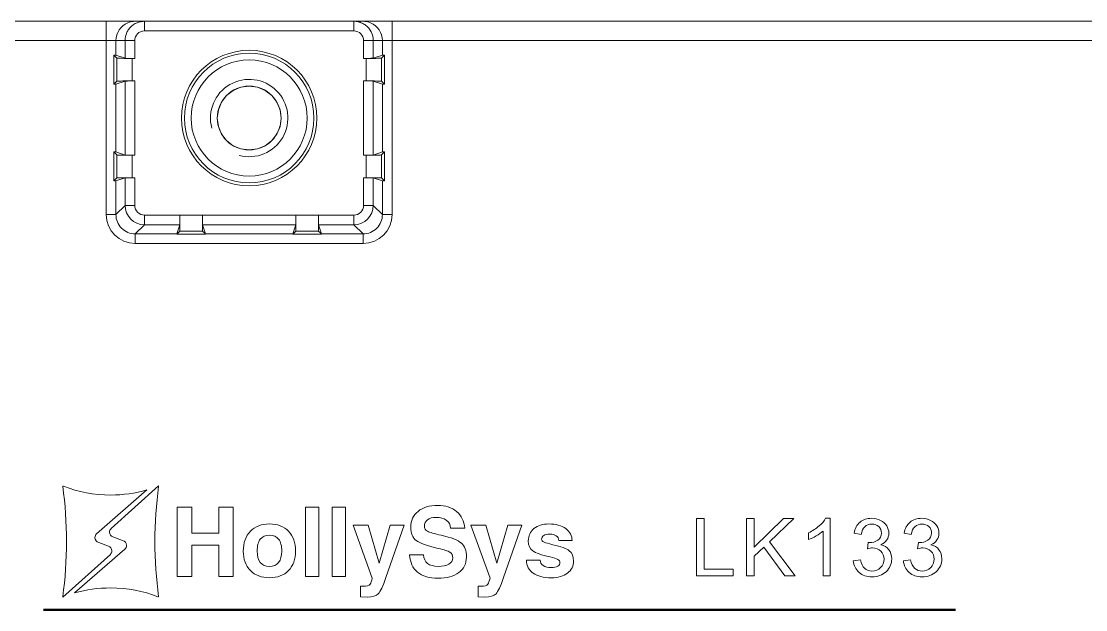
# Model space of a CAD drawing. Header units: millimetres. Extents: x 33157 to 59611, y -29750 to 1750.
# Drawn here: x 54895.5 to 54950.5, y 148 to 178.4 of the extents above; entities that cross this region are included whole.
import ezdxf

# ---------------------------------------------------------------- set-up
doc = ezdxf.new("R2010")
doc.units = ezdxf.units.MM
doc.layers.get('0').update_dxf_attribs({"lineweight": 18})

msp = doc.modelspace()

# ---------------------------------------------------------------- linework, layer by layer
at = {"lineweight": 9}
for p, q in [((54899.913, 178.367), (54899.913, 168.379)), ((54901.885, 178.367), (54901.885, 177.867)), ((54912.715, 178.367), (54912.715, 177.867)), ((54914.687, 178.367), (54914.687, 168.379)), ((54900.413, 177.367), (54900.413, 176.613)), ((54900.885, 177.367), (54900.885, 176.455)), ((54901.385, 177.367), (54901.385, 176.451)), ((54913.216, 177.367), (54913.216, 176.451)), ((54913.715, 177.367), (54913.715, 176.455)), ((54914.187, 177.367), (54914.187, 176.613)), ((54900.302, 176.615), (54900.302, 175.119)), ((54914.299, 176.615), (54914.299, 175.119)), ((54900.459, 176.458), (54900.459, 175.276)), ((54901.259, 176.451), (54901.259, 175.283)), ((54913.341, 176.451), (54913.341, 175.283)), ((54914.141, 176.458), (54914.141, 175.276)), ((54900.413, 175.121), (54900.413, 171.613)), ((54900.885, 175.279), (54900.885, 171.455)), ((54901.385, 175.283), (54901.385, 171.451)), ((54913.216, 175.283), (54913.216, 171.451)), ((54913.715, 175.279), (54913.715, 171.455)), ((54914.187, 175.121), (54914.187, 171.613)), ((54900.302, 171.615), (54900.302, 170.119)), ((54900.459, 171.458), (54900.459, 170.276)), ((54901.259, 171.451), (54901.259, 170.283)), ((54913.341, 171.451), (54913.341, 170.283)), ((54914.141, 171.458), (54914.141, 170.276)), ((54914.299, 171.615), (54914.299, 170.119)), ((54900.413, 170.121), (54900.413, 168.379)), ((54900.885, 170.279), (54900.885, 168.851)), ((54901.385, 170.283), (54901.385, 168.851)), ((54913.216, 170.283), (54913.216, 168.851)), ((54913.715, 170.279), (54913.715, 168.851)), ((54914.187, 170.121), (54914.187, 168.379)), ((54901.885, 168.352), (54901.885, 167.852)), ((54912.716, 168.352), (54912.716, 167.852)), ((54901.413, 167.38), (54901.413, 166.88)), ((54913.188, 167.38), (54913.188, 166.88))]:
    msp.add_line(p, q, dxfattribs=at)
for points in [[(54914.687, 178.367), (54914.687, 178.367), (54876.801, 178.367), (54876.801, 178.367)], [(54901.03, 178.291), (54900.657, 178.136), (54900.413, 177.771), (54900.413, 177.367)], [(54901.03, 178.291), (54901.15, 178.341), (54901.283, 178.367), (54901.413, 178.367)], [(54901.626, 178.333), (54901.474, 178.292), (54901.329, 178.213), (54901.213, 178.107)], [(54901.885, 178.367), (54901.798, 178.367), (54901.71, 178.355), (54901.626, 178.333)], [(54912.933, 178.343), (54912.861, 178.359), (54912.788, 178.367), (54912.715, 178.367)], [(54913.136, 178.274), (54913.071, 178.304), (54913.003, 178.328), (54912.933, 178.343)], [(54913.313, 178.168), (54913.258, 178.21), (54913.199, 178.245), (54913.136, 178.274)], [(54913.57, 178.291), (54913.45, 178.341), (54913.318, 178.367), (54913.188, 178.367)], [(54914.187, 177.367), (54914.187, 177.771), (54913.944, 178.136), (54913.57, 178.291)], [(54914.687, 178.367), (54914.687, 178.367), (54962.613, 178.367), (54962.613, 178.367)], [(54900.978, 177.788), (54900.917, 177.657), (54900.885, 177.511), (54900.885, 177.367)], [(54901.084, 177.965), (54901.042, 177.91), (54901.007, 177.85), (54900.978, 177.788)], [(54901.213, 178.107), (54901.165, 178.064), (54901.122, 178.017), (54901.084, 177.965)], [(54901.885, 177.867), (54901.609, 177.867), (54901.385, 177.643), (54901.385, 177.367)], [(54912.715, 177.867), (54912.715, 177.867), (54901.885, 177.867), (54901.885, 177.867)], [(54913.216, 177.367), (54913.216, 177.643), (54912.992, 177.867), (54912.715, 177.867)], [(54913.715, 177.367), (54913.715, 177.683), (54913.566, 177.98), (54913.313, 178.168)], [(54901.385, 177.367), (54901.385, 177.367), (54875.8, 177.367), (54875.8, 177.367)], [(54913.216, 177.367), (54913.216, 177.367), (54914.687, 177.367), (54914.687, 177.367)], [(54914.687, 177.367), (54914.687, 177.367), (54962.613, 177.367), (54962.613, 177.367)], [(54900.459, 176.458), (54900.459, 176.458), (54900.302, 176.615), (54900.302, 176.615)], [(54900.413, 176.613), (54900.41, 176.614), (54900.371, 176.615), (54900.302, 176.615)], [(54900.413, 176.613), (54900.413, 176.613), (54900.885, 176.455), (54900.885, 176.455)], [(54914.187, 176.613), (54914.187, 176.613), (54913.715, 176.455), (54913.715, 176.455)], [(54914.141, 176.458), (54914.141, 176.458), (54914.299, 176.615), (54914.299, 176.615)], [(54914.299, 176.615), (54914.229, 176.615), (54914.19, 176.614), (54914.187, 176.613)], [(54900.459, 176.458), (54900.463, 176.454), (54900.82, 176.451), (54901.259, 176.451)], [(54900.885, 176.455), (54900.892, 176.453), (54901.114, 176.451), (54901.385, 176.451)], [(54901.385, 176.451), (54901.385, 176.451), (54901.259, 176.451), (54901.259, 176.451)], [(54913.216, 176.451), (54913.216, 176.451), (54913.341, 176.451), (54913.341, 176.451)], [(54900.459, 175.276), (54900.459, 175.276), (54900.302, 175.119), (54900.302, 175.119)], [(54900.302, 175.119), (54900.371, 175.119), (54900.41, 175.12), (54900.413, 175.121)], [(54900.413, 175.121), (54900.413, 175.121), (54900.885, 175.279), (54900.885, 175.279)], [(54901.385, 175.283), (54901.385, 175.283), (54901.259, 175.283), (54901.259, 175.283)], [(54913.216, 175.283), (54913.216, 175.283), (54913.341, 175.283), (54913.341, 175.283)], [(54913.715, 175.279), (54913.708, 175.281), (54913.487, 175.283), (54913.216, 175.283)], [(54914.141, 175.276), (54914.138, 175.28), (54913.78, 175.283), (54913.341, 175.283)], [(54914.187, 175.121), (54914.187, 175.121), (54913.715, 175.279), (54913.715, 175.279)], [(54914.141, 175.276), (54914.141, 175.276), (54914.299, 175.119), (54914.299, 175.119)], [(54914.187, 175.121), (54914.19, 175.12), (54914.229, 175.119), (54914.299, 175.119)], [(54900.459, 171.458), (54900.459, 171.458), (54900.302, 171.615), (54900.302, 171.615)], [(54900.413, 171.613), (54900.41, 171.614), (54900.371, 171.615), (54900.302, 171.615)], [(54900.413, 171.613), (54900.413, 171.613), (54900.885, 171.455), (54900.885, 171.455)], [(54900.459, 171.458), (54900.463, 171.454), (54900.82, 171.451), (54901.259, 171.451)], [(54900.885, 171.455), (54900.892, 171.453), (54901.114, 171.451), (54901.385, 171.451)], [(54901.385, 171.451), (54901.385, 171.451), (54901.259, 171.451), (54901.259, 171.451)], [(54913.216, 171.451), (54913.216, 171.451), (54913.341, 171.451), (54913.341, 171.451)], [(54914.187, 171.613), (54914.187, 171.613), (54913.715, 171.455), (54913.715, 171.455)], [(54914.141, 171.458), (54914.141, 171.458), (54914.299, 171.615), (54914.299, 171.615)], [(54914.299, 171.615), (54914.229, 171.615), (54914.19, 171.614), (54914.187, 171.613)], [(54900.459, 170.276), (54900.459, 170.276), (54900.302, 170.119), (54900.302, 170.119)], [(54900.302, 170.119), (54900.371, 170.119), (54900.41, 170.12), (54900.413, 170.121)], [(54900.413, 170.121), (54900.413, 170.121), (54900.885, 170.279), (54900.885, 170.279)], [(54901.385, 170.283), (54901.385, 170.283), (54901.259, 170.283), (54901.259, 170.283)], [(54913.216, 170.283), (54913.216, 170.283), (54913.341, 170.283), (54913.341, 170.283)], [(54913.715, 170.279), (54913.708, 170.281), (54913.487, 170.283), (54913.216, 170.283)], [(54914.141, 170.276), (54914.138, 170.28), (54913.78, 170.283), (54913.341, 170.283)], [(54914.187, 170.121), (54914.187, 170.121), (54913.715, 170.279), (54913.715, 170.279)], [(54914.141, 170.276), (54914.141, 170.276), (54914.299, 170.119), (54914.299, 170.119)], [(54914.187, 170.121), (54914.19, 170.12), (54914.229, 170.119), (54914.299, 170.119)], [(54899.913, 168.379), (54899.913, 168.379), (54900.413, 168.379), (54900.413, 168.379)], [(54899.913, 168.379), (54899.913, 167.551), (54900.584, 166.88), (54901.413, 166.88)], [(54900.885, 168.851), (54900.885, 168.851), (54900.413, 168.379), (54900.413, 168.379)], [(54901.385, 168.851), (54901.385, 168.851), (54900.885, 168.851), (54900.885, 168.851)], [(54900.885, 168.851), (54900.885, 168.299), (54901.333, 167.852), (54901.885, 167.852)], [(54912.716, 167.852), (54913.268, 167.852), (54913.715, 168.299), (54913.715, 168.851)], [(54913.188, 166.88), (54914.016, 166.88), (54914.687, 167.551), (54914.687, 168.379)], [(54913.216, 168.851), (54913.216, 168.851), (54913.715, 168.851), (54913.715, 168.851)], [(54913.715, 168.851), (54913.715, 168.851), (54914.187, 168.379), (54914.187, 168.379)], [(54914.687, 168.379), (54914.687, 168.379), (54914.187, 168.379), (54914.187, 168.379)], [(54901.885, 167.852), (54901.885, 167.852), (54901.413, 167.38), (54901.413, 167.38)], [(54901.885, 168.352), (54901.885, 168.352), (54903.716, 168.339), (54903.716, 168.339)], [(54901.885, 167.852), (54901.885, 167.852), (54903.712, 167.852), (54903.712, 167.852)], [(54903.554, 167.38), (54903.554, 167.38), (54903.712, 167.852), (54903.712, 167.852)], [(54903.716, 168.339), (54903.716, 168.339), (54910.884, 168.339), (54910.884, 168.339)], [(54904.889, 167.852), (54904.889, 167.852), (54909.712, 167.852), (54909.712, 167.852)], [(54905.046, 167.38), (54905.046, 167.38), (54904.889, 167.852), (54904.889, 167.852)], [(54909.554, 167.38), (54909.554, 167.38), (54909.712, 167.852), (54909.712, 167.852)], [(54910.884, 168.339), (54910.884, 168.339), (54912.716, 168.352), (54912.716, 168.352)], [(54910.889, 167.852), (54910.889, 167.852), (54912.716, 167.852), (54912.716, 167.852)], [(54911.046, 167.38), (54911.046, 167.38), (54910.889, 167.852), (54910.889, 167.852)], [(54912.716, 167.852), (54912.716, 167.852), (54913.188, 167.38), (54913.188, 167.38)], [(54901.413, 167.38), (54901.413, 167.38), (54903.554, 167.38), (54903.554, 167.38)], [(54903.554, 167.37), (54903.554, 167.37), (54905.047, 167.37), (54905.047, 167.37)], [(54903.709, 167.526), (54903.709, 167.526), (54903.554, 167.37), (54903.554, 167.37)], [(54903.709, 167.526), (54903.709, 167.526), (54904.891, 167.526), (54904.891, 167.526)], [(54904.891, 167.526), (54904.891, 167.526), (54905.046, 167.375), (54905.046, 167.375)], [(54905.046, 167.38), (54905.046, 167.38), (54909.554, 167.38), (54909.554, 167.38)], [(54905.046, 167.371), (54905.046, 167.371), (54905.047, 167.37), (54905.047, 167.37)], [(54909.554, 167.37), (54909.554, 167.37), (54911.047, 167.37), (54911.047, 167.37)], [(54909.709, 167.526), (54909.709, 167.526), (54909.554, 167.37), (54909.554, 167.37)], [(54909.709, 167.526), (54909.709, 167.526), (54910.891, 167.526), (54910.891, 167.526)], [(54910.891, 167.526), (54910.891, 167.526), (54911.046, 167.375), (54911.046, 167.375)], [(54911.046, 167.38), (54911.046, 167.38), (54913.188, 167.38), (54913.188, 167.38)], [(54911.046, 167.371), (54911.046, 167.371), (54911.047, 167.37), (54911.047, 167.37)], [(54901.413, 166.88), (54901.413, 166.88), (54913.188, 166.88), (54913.188, 166.88)]]:
    msp.add_open_spline(points, degree=3, dxfattribs=at)
for points, knots in [([(54910.8, 173.367), (54910.8, 175.3), (54909.233, 176.867), (54907.3, 176.867), (54905.367, 176.867), (54903.8, 175.3), (54903.8, 173.367), (54903.8, 171.434), (54905.367, 169.867), (54907.3, 169.867), (54909.233, 169.867), (54910.8, 171.434), (54910.8, 173.367)], [0, 0, 0, 0, 151717.975194, 151717.975194, 151717.975194, 303435.950387, 303435.950387, 303435.950387, 455153.925581, 455153.925581, 455153.925581, 606871.900774, 606871.900774, 606871.900774, 606871.900774]), ([(54910.65, 173.367), (54910.65, 175.217), (54909.15, 176.717), (54907.3, 176.717), (54905.45, 176.717), (54903.95, 175.217), (54903.95, 173.367), (54903.95, 171.517), (54905.45, 170.017), (54907.3, 170.017), (54909.15, 170.017), (54910.65, 171.517), (54910.65, 173.367)], [0, 0, 0, 0, 151718.543248, 151718.543248, 151718.543248, 303437.086496, 303437.086496, 303437.086496, 455155.629744, 455155.629744, 455155.629744, 606874.172992, 606874.172992, 606874.172992, 606874.172992]), ([(54910.3, 173.367), (54910.3, 175.024), (54908.957, 176.367), (54907.3, 176.367), (54905.643, 176.367), (54904.3, 175.024), (54904.3, 173.367), (54904.3, 171.71), (54905.643, 170.367), (54907.3, 170.367), (54908.957, 170.367), (54910.3, 171.71), (54910.3, 173.367)], [0, 0, 0, 0, 151719.868828, 151719.868828, 151719.868828, 303439.737656, 303439.737656, 303439.737656, 455159.606483, 455159.606483, 455159.606483, 606879.475311, 606879.475311, 606879.475311, 606879.475311]), ([(54913.314, 176.451), (54913.418, 176.451), (54913.522, 176.451), (54913.626, 176.452), (54913.674, 176.452), (54913.721, 176.452), (54913.769, 176.452), (54913.811, 176.452), (54913.853, 176.452), (54913.894, 176.453), (54913.929, 176.454), (54913.963, 176.454), (54913.998, 176.454), (54914.024, 176.454), (54914.051, 176.453), (54914.076, 176.455), (54914.091, 176.457), (54914.106, 176.459), (54914.124, 176.457), (54914.13, 176.456), (54914.137, 176.454), (54914.141, 176.458)], [0, 0, 0, 0, 143449.602269, 143449.602269, 143449.602269, 286899.204538, 286899.204538, 286899.204538, 430348.806807, 430348.806807, 430348.806807, 573798.409077, 573798.409077, 573798.409077, 717248.011346, 717248.011346, 717248.011346, 860697.613615, 860697.613615, 860697.613615, 1004147.215884, 1004147.215884, 1004147.215884, 1004147.215884]), ([(54913.314, 176.451), (54913.365, 176.451), (54913.416, 176.452), (54913.467, 176.452), (54913.51, 176.452), (54913.553, 176.451), (54913.596, 176.453), (54913.625, 176.454), (54913.653, 176.456), (54913.683, 176.454), (54913.694, 176.453), (54913.705, 176.452), (54913.715, 176.455)], [0, 0, 0, 0, 151743.98801, 151743.98801, 151743.98801, 303487.976021, 303487.976021, 303487.976021, 455231.964031, 455231.964031, 455231.964031, 606975.952041, 606975.952041, 606975.952041, 606975.952041]), ([(54901.287, 175.283), (54901.183, 175.283), (54901.078, 175.283), (54900.974, 175.282), (54900.927, 175.282), (54900.879, 175.282), (54900.832, 175.282), (54900.79, 175.282), (54900.748, 175.281), (54900.706, 175.281), (54900.672, 175.28), (54900.637, 175.279), (54900.602, 175.28), (54900.576, 175.28), (54900.55, 175.281), (54900.525, 175.279), (54900.509, 175.277), (54900.494, 175.274), (54900.476, 175.277), (54900.47, 175.278), (54900.463, 175.28), (54900.459, 175.276)], [0, 0, 0, 0, 143416.823679, 143416.823679, 143416.823679, 286833.647359, 286833.647359, 286833.647359, 430250.471038, 430250.471038, 430250.471038, 573667.294718, 573667.294718, 573667.294718, 717084.118397, 717084.118397, 717084.118397, 860500.942077, 860500.942077, 860500.942077, 1003917.765756, 1003917.765756, 1003917.765756, 1003917.765756]), ([(54901.287, 175.283), (54901.236, 175.283), (54901.185, 175.282), (54901.134, 175.282), (54901.09, 175.282), (54901.047, 175.283), (54901.004, 175.281), (54900.976, 175.28), (54900.947, 175.278), (54900.918, 175.28), (54900.907, 175.281), (54900.895, 175.282), (54900.885, 175.279)], [0, 0, 0, 0, 151711.014152, 151711.014152, 151711.014152, 303422.028305, 303422.028305, 303422.028305, 455133.042457, 455133.042457, 455133.042457, 606844.056609, 606844.056609, 606844.056609, 606844.056609]), ([(54906.783, 171.435), (54907.657, 171.201), (54908.58, 171.583), (54909.032, 172.367), (54909.485, 173.151), (54909.355, 174.141), (54908.714, 174.781), (54908.074, 175.421), (54907.084, 175.552), (54906.3, 175.099), (54905.516, 174.646), (54905.134, 173.724), (54905.368, 172.849)], [0, 0, 0, 0, 151727.240345, 151727.240345, 151727.240345, 303454.48069, 303454.48069, 303454.48069, 455181.721036, 455181.721036, 455181.721036, 606908.961381, 606908.961381, 606908.961381, 606908.961381]), ([(54908.95, 173.367), (54908.95, 174.278), (54908.211, 175.017), (54907.3, 175.017), (54906.389, 175.017), (54905.65, 174.278), (54905.65, 173.367), (54905.65, 172.456), (54906.389, 171.717), (54907.3, 171.717), (54908.211, 171.717), (54908.95, 172.456), (54908.95, 173.367)], [0, 0, 0, 0, 151724.982071, 151724.982071, 151724.982071, 303449.964143, 303449.964143, 303449.964143, 455174.946214, 455174.946214, 455174.946214, 606899.928285, 606899.928285, 606899.928285, 606899.928285]), ([(54908.951, 173.367), (54908.951, 173.367), (54908.898, 173.788), (54908.898, 173.788), (54908.898, 173.788), (54908.731, 174.192), (54908.731, 174.192), (54908.731, 174.192), (54908.468, 174.534), (54908.468, 174.534), (54908.468, 174.534), (54908.125, 174.797), (54908.125, 174.797), (54908.125, 174.797), (54907.73, 174.955), (54907.73, 174.955), (54907.73, 174.955), (54907.3, 175.017), (54907.3, 175.017), (54907.3, 175.017), (54906.87, 174.955), (54906.87, 174.955), (54906.87, 174.955), (54906.475, 174.797), (54906.475, 174.797), (54906.475, 174.797), (54906.133, 174.534), (54906.133, 174.534), (54906.133, 174.534), (54905.869, 174.192), (54905.869, 174.192), (54905.869, 174.192), (54905.711, 173.788), (54905.711, 173.788), (54905.711, 173.788), (54905.65, 173.367), (54905.65, 173.367), (54905.65, 173.367), (54905.711, 172.937), (54905.711, 172.937), (54905.711, 172.937), (54905.869, 172.542), (54905.869, 172.542), (54905.869, 172.542), (54906.133, 172.2), (54906.133, 172.2), (54906.133, 172.2), (54906.475, 171.936), (54906.475, 171.936), (54906.475, 171.936), (54906.87, 171.77), (54906.87, 171.77), (54906.87, 171.77), (54907.3, 171.717), (54907.3, 171.717), (54907.3, 171.717), (54907.73, 171.77), (54907.73, 171.77), (54907.73, 171.77), (54908.125, 171.936), (54908.125, 171.936), (54908.125, 171.936), (54908.468, 172.2), (54908.468, 172.2), (54908.468, 172.2), (54908.731, 172.542), (54908.731, 172.542), (54908.731, 172.542), (54908.898, 172.937), (54908.898, 172.937), (54908.898, 172.937), (54908.951, 173.367), (54908.951, 173.367)], [0, 0, 0, 0, 135573.4432, 135573.4432, 135573.4432, 271146.886399, 271146.886399, 271146.886399, 406720.329599, 406720.329599, 406720.329599, 542293.772798, 542293.772798, 542293.772798, 677867.215998, 677867.215998, 677867.215998, 813440.659197, 813440.659197, 813440.659197, 949014.102397, 949014.102397, 949014.102397, 1084587.545597, 1084587.545597, 1084587.545597, 1220160.988796, 1220160.988796, 1220160.988796, 1355734.431996, 1355734.431996, 1355734.431996, 1491307.875195, 1491307.875195, 1491307.875195, 1626881.318395, 1626881.318395, 1626881.318395, 1762454.761595, 1762454.761595, 1762454.761595, 1898028.204794, 1898028.204794, 1898028.204794, 2033601.647994, 2033601.647994, 2033601.647994, 2169175.091193, 2169175.091193, 2169175.091193, 2304748.534393, 2304748.534393, 2304748.534393, 2440321.977592, 2440321.977592, 2440321.977592, 2575895.420792, 2575895.420792, 2575895.420792, 2711468.863992, 2711468.863992, 2711468.863992, 2847042.307191, 2847042.307191, 2847042.307191, 2982615.750391, 2982615.750391, 2982615.750391, 3118189.19359, 3118189.19359, 3118189.19359, 3253762.63679, 3253762.63679, 3253762.63679, 3253762.63679]), ([(54913.314, 171.451), (54913.418, 171.451), (54913.522, 171.451), (54913.626, 171.452), (54913.674, 171.452), (54913.721, 171.452), (54913.769, 171.452), (54913.811, 171.452), (54913.853, 171.452), (54913.894, 171.453), (54913.929, 171.454), (54913.963, 171.454), (54913.998, 171.454), (54914.024, 171.454), (54914.051, 171.453), (54914.076, 171.455), (54914.091, 171.457), (54914.106, 171.459), (54914.124, 171.457), (54914.13, 171.456), (54914.137, 171.454), (54914.141, 171.458)], [0, 0, 0, 0, 143455.757055, 143455.757055, 143455.757055, 286911.51411, 286911.51411, 286911.51411, 430367.271165, 430367.271165, 430367.271165, 573823.02822, 573823.02822, 573823.02822, 717278.785275, 717278.785275, 717278.785275, 860734.54233, 860734.54233, 860734.54233, 1004190.299385, 1004190.299385, 1004190.299385, 1004190.299385]), ([(54913.314, 171.451), (54913.365, 171.451), (54913.416, 171.452), (54913.467, 171.452), (54913.51, 171.452), (54913.553, 171.451), (54913.596, 171.453), (54913.625, 171.454), (54913.653, 171.456), (54913.683, 171.454), (54913.694, 171.453), (54913.705, 171.452), (54913.715, 171.455)], [0, 0, 0, 0, 151750.876125, 151750.876125, 151750.876125, 303501.75225, 303501.75225, 303501.75225, 455252.628374, 455252.628374, 455252.628374, 607003.504499, 607003.504499, 607003.504499, 607003.504499]), ([(54901.287, 170.283), (54901.183, 170.283), (54901.078, 170.283), (54900.974, 170.282), (54900.927, 170.282), (54900.879, 170.282), (54900.832, 170.282), (54900.79, 170.282), (54900.748, 170.281), (54900.706, 170.281), (54900.672, 170.28), (54900.637, 170.279), (54900.602, 170.28), (54900.576, 170.28), (54900.55, 170.281), (54900.525, 170.279), (54900.509, 170.277), (54900.494, 170.274), (54900.476, 170.277), (54900.47, 170.278), (54900.463, 170.28), (54900.459, 170.276)], [0, 0, 0, 0, 143422.978647, 143422.978647, 143422.978647, 286845.957294, 286845.957294, 286845.957294, 430268.93594, 430268.93594, 430268.93594, 573691.914587, 573691.914587, 573691.914587, 717114.893234, 717114.893234, 717114.893234, 860537.871881, 860537.871881, 860537.871881, 1003960.850528, 1003960.850528, 1003960.850528, 1003960.850528]), ([(54901.287, 170.283), (54901.236, 170.283), (54901.185, 170.282), (54901.134, 170.282), (54901.09, 170.282), (54901.047, 170.283), (54901.004, 170.281), (54900.976, 170.28), (54900.947, 170.278), (54900.918, 170.28), (54900.907, 170.281), (54900.895, 170.282), (54900.885, 170.279)], [0, 0, 0, 0, 151717.902467, 151717.902467, 151717.902467, 303435.804933, 303435.804933, 303435.804933, 455153.7074, 455153.7074, 455153.7074, 606871.609867, 606871.609867, 606871.609867, 606871.609867]), ([(54900.413, 168.379), (54900.413, 168.114), (54900.518, 167.86), (54900.706, 167.672), (54900.893, 167.485), (54901.147, 167.38), (54901.413, 167.38)], [0, 0, 0, 0, 171100.622965, 171100.622965, 171100.622965, 342201.24593, 342201.24593, 342201.24593, 342201.24593]), ([(54901.385, 168.851), (54901.385, 168.719), (54901.437, 168.592), (54901.531, 168.498), (54901.625, 168.404), (54901.752, 168.352), (54901.885, 168.352)], [0, 0, 0, 0, 171102.397346, 171102.397346, 171102.397346, 342204.794692, 342204.794692, 342204.794692, 342204.794692]), ([(54912.716, 168.352), (54912.848, 168.352), (54912.975, 168.404), (54913.069, 168.498), (54913.163, 168.592), (54913.216, 168.719), (54913.216, 168.851)], [0, 0, 0, 0, 171138.35777, 171138.35777, 171138.35777, 342276.71554, 342276.71554, 342276.71554, 342276.71554]), ([(54913.188, 167.38), (54913.453, 167.38), (54913.707, 167.485), (54913.895, 167.672), (54914.082, 167.86), (54914.188, 168.114), (54914.187, 168.379)], [0, 0, 0, 0, 171141.683647, 171141.683647, 171141.683647, 342283.367294, 342283.367294, 342283.367294, 342283.367294]), ([(54903.709, 167.526), (54903.713, 167.53), (54903.711, 167.537), (54903.71, 167.543), (54903.708, 167.56), (54903.71, 167.575), (54903.712, 167.59), (54903.714, 167.614), (54903.713, 167.64), (54903.713, 167.666), (54903.713, 167.7), (54903.714, 167.733), (54903.714, 167.767), (54903.715, 167.808), (54903.715, 167.849), (54903.715, 167.89), (54903.715, 167.937), (54903.715, 167.983), (54903.716, 168.03), (54903.716, 168.133), (54903.716, 168.236), (54903.716, 168.339)], [0, 0, 0, 0, 143434.408402, 143434.408402, 143434.408402, 286868.816803, 286868.816803, 286868.816803, 430303.225205, 430303.225205, 430303.225205, 573737.633607, 573737.633607, 573737.633607, 717172.042008, 717172.042008, 717172.042008, 860606.45041, 860606.45041, 860606.45041, 1004040.858812, 1004040.858812, 1004040.858812, 1004040.858812]), ([(54903.716, 168.339), (54903.716, 168.277), (54903.715, 168.216), (54903.716, 168.154), (54903.716, 168.102), (54903.717, 168.05), (54903.715, 167.998), (54903.713, 167.963), (54903.711, 167.928), (54903.713, 167.892), (54903.714, 167.878), (54903.716, 167.865), (54903.712, 167.852)], [0, 0, 0, 0, 151728.233762, 151728.233762, 151728.233762, 303456.467525, 303456.467525, 303456.467525, 455184.701287, 455184.701287, 455184.701287, 606912.93505, 606912.93505, 606912.93505, 606912.93505]), ([(54904.884, 168.339), (54904.884, 168.236), (54904.884, 168.133), (54904.885, 168.03), (54904.885, 167.983), (54904.885, 167.937), (54904.886, 167.89), (54904.886, 167.849), (54904.886, 167.808), (54904.886, 167.767), (54904.887, 167.733), (54904.888, 167.7), (54904.887, 167.666), (54904.887, 167.64), (54904.886, 167.614), (54904.889, 167.59), (54904.89, 167.575), (54904.893, 167.56), (54904.89, 167.543), (54904.889, 167.537), (54904.887, 167.53), (54904.891, 167.526)], [0, 0, 0, 0, 143436.754324, 143436.754324, 143436.754324, 286873.508647, 286873.508647, 286873.508647, 430310.262971, 430310.262971, 430310.262971, 573747.017294, 573747.017294, 573747.017294, 717183.771618, 717183.771618, 717183.771618, 860620.525942, 860620.525942, 860620.525942, 1004057.280265, 1004057.280265, 1004057.280265, 1004057.280265]), ([(54904.884, 168.339), (54904.884, 168.277), (54904.885, 168.216), (54904.885, 168.154), (54904.885, 168.102), (54904.884, 168.05), (54904.886, 167.998), (54904.887, 167.963), (54904.89, 167.928), (54904.887, 167.892), (54904.886, 167.878), (54904.884, 167.865), (54904.889, 167.852)], [0, 0, 0, 0, 151731.474652, 151731.474652, 151731.474652, 303462.949305, 303462.949305, 303462.949305, 455194.423957, 455194.423957, 455194.423957, 606925.898609, 606925.898609, 606925.898609, 606925.898609]), ([(54909.709, 167.526), (54909.713, 167.53), (54909.711, 167.537), (54909.71, 167.543), (54909.708, 167.56), (54909.71, 167.575), (54909.712, 167.59), (54909.714, 167.614), (54909.713, 167.64), (54909.713, 167.666), (54909.713, 167.7), (54909.714, 167.733), (54909.714, 167.767), (54909.715, 167.808), (54909.715, 167.849), (54909.715, 167.89), (54909.715, 167.937), (54909.715, 167.983), (54909.716, 168.03), (54909.716, 168.133), (54909.716, 168.236), (54909.716, 168.339)], [0, 0, 0, 0, 143450.105815, 143450.105815, 143450.105815, 286900.211631, 286900.211631, 286900.211631, 430350.317446, 430350.317446, 430350.317446, 573800.423261, 573800.423261, 573800.423261, 717250.529077, 717250.529077, 717250.529077, 860700.634892, 860700.634892, 860700.634892, 1004150.740708, 1004150.740708, 1004150.740708, 1004150.740708]), ([(54909.716, 168.339), (54909.716, 168.277), (54909.715, 168.216), (54909.716, 168.154), (54909.716, 168.102), (54909.717, 168.05), (54909.715, 167.998), (54909.713, 167.963), (54909.711, 167.928), (54909.713, 167.892), (54909.714, 167.878), (54909.716, 167.865), (54909.712, 167.852)], [0, 0, 0, 0, 151744.840309, 151744.840309, 151744.840309, 303489.680617, 303489.680617, 303489.680617, 455234.520926, 455234.520926, 455234.520926, 606979.361234, 606979.361234, 606979.361234, 606979.361234]), ([(54910.884, 168.339), (54910.884, 168.236), (54910.884, 168.133), (54910.885, 168.03), (54910.885, 167.983), (54910.885, 167.937), (54910.886, 167.89), (54910.886, 167.849), (54910.886, 167.808), (54910.886, 167.767), (54910.887, 167.733), (54910.888, 167.7), (54910.887, 167.666), (54910.887, 167.64), (54910.886, 167.614), (54910.889, 167.59), (54910.89, 167.575), (54910.893, 167.56), (54910.89, 167.543), (54910.889, 167.537), (54910.887, 167.53), (54910.891, 167.526)], [0, 0, 0, 0, 143452.451737, 143452.451737, 143452.451737, 286904.903475, 286904.903475, 286904.903475, 430357.355212, 430357.355212, 430357.355212, 573809.806949, 573809.806949, 573809.806949, 717262.258686, 717262.258686, 717262.258686, 860714.710424, 860714.710424, 860714.710424, 1004167.162161, 1004167.162161, 1004167.162161, 1004167.162161]), ([(54910.884, 168.339), (54910.884, 168.277), (54910.885, 168.216), (54910.885, 168.154), (54910.885, 168.102), (54910.884, 168.05), (54910.886, 167.998), (54910.887, 167.963), (54910.89, 167.928), (54910.887, 167.892), (54910.886, 167.878), (54910.884, 167.865), (54910.889, 167.852)], [0, 0, 0, 0, 151748.081198, 151748.081198, 151748.081198, 303496.162397, 303496.162397, 303496.162397, 455244.243595, 455244.243595, 455244.243595, 606992.324794, 606992.324794, 606992.324794, 606992.324794])]:
    msp.add_open_spline(points, degree=3, knots=knots, dxfattribs=at)
for points, knots in [([(54900.025, 151.249), (54900.025, 151.249), (54900.025, 151.249), (54900.025, 151.249), (54900.025, 151.249), (54899.53, 151.43), (54899.53, 151.43), (54899.413, 151.455), (54899.326, 151.559), (54899.326, 151.683), (54899.326, 151.76), (54899.361, 151.829), (54899.414, 151.876), (54899.414, 151.876), (54899.414, 151.878), (54899.414, 151.878), (54899.414, 151.878), (54902.006, 154.144), (54902.006, 154.144), (54901.414, 153.974), (54900.789, 153.883), (54900.143, 153.883), (54899.283, 153.883), (54898.461, 154.045), (54897.704, 154.338), (54897.692, 154.342), (54897.679, 154.346), (54897.666, 154.35), (54897.666, 154.35), (54897.666, 154.334), (54897.666, 154.334), (54897.792, 153.402), (54897.858, 152.451), (54897.858, 151.484), (54897.858, 150.517), (54897.792, 149.566), (54897.666, 148.634), (54897.666, 148.634), (54897.666, 148.614), (54897.666, 148.614), (54897.666, 148.614), (54900.125, 150.817), (54900.125, 150.817), (54900.125, 150.817), (54900.125, 150.818), (54900.125, 150.818), (54900.174, 150.865), (54900.205, 150.931), (54900.205, 151.004), (54900.205, 151.119), (54900.129, 151.216), (54900.025, 151.249)], [0, 0, 0, 0, 136911.997204, 136911.997204, 136911.997204, 273823.994409, 273823.994409, 273823.994409, 410735.991613, 410735.991613, 410735.991613, 547647.988818, 547647.988818, 547647.988818, 684559.986022, 684559.986022, 684559.986022, 821471.983227, 821471.983227, 821471.983227, 958383.980431, 958383.980431, 958383.980431, 1095295.977636, 1095295.977636, 1095295.977636, 1232207.97484, 1232207.97484, 1232207.97484, 1369119.972045, 1369119.972045, 1369119.972045, 1506031.969249, 1506031.969249, 1506031.969249, 1642943.966454, 1642943.966454, 1642943.966454, 1779855.963658, 1779855.963658, 1779855.963658, 1916767.960863, 1916767.960863, 1916767.960863, 2053679.958067, 2053679.958067, 2053679.958067, 2190591.955272, 2190591.955272, 2190591.955272, 2327503.952476, 2327503.952476, 2327503.952476, 2327503.952476]), ([(54900.261, 151.716), (54900.261, 151.716), (54900.261, 151.716), (54900.261, 151.716), (54900.261, 151.716), (54900.756, 151.535), (54900.756, 151.535), (54900.873, 151.51), (54900.961, 151.407), (54900.961, 151.283), (54900.961, 151.205), (54900.926, 151.137), (54900.872, 151.089), (54900.872, 151.089), (54900.872, 151.087), (54900.872, 151.087), (54900.872, 151.087), (54898.28, 148.821), (54898.28, 148.821), (54898.872, 148.991), (54899.497, 149.083), (54900.143, 149.083), (54901.004, 149.083), (54901.826, 148.921), (54902.582, 148.628), (54902.595, 148.623), (54902.607, 148.619), (54902.62, 148.615), (54902.62, 148.615), (54902.62, 148.631), (54902.62, 148.631), (54902.495, 149.564), (54902.428, 150.515), (54902.428, 151.482), (54902.428, 152.448), (54902.495, 153.399), (54902.62, 154.332), (54902.62, 154.332), (54902.62, 154.352), (54902.62, 154.352), (54902.62, 154.352), (54900.161, 152.149), (54900.161, 152.149), (54900.161, 152.149), (54900.162, 152.147), (54900.162, 152.147), (54900.113, 152.1), (54900.082, 152.035), (54900.082, 151.961), (54900.082, 151.846), (54900.157, 151.75), (54900.261, 151.716)], [0, 0, 0, 0, 136919.754818, 136919.754818, 136919.754818, 273839.509635, 273839.509635, 273839.509635, 410759.264453, 410759.264453, 410759.264453, 547679.019271, 547679.019271, 547679.019271, 684598.774088, 684598.774088, 684598.774088, 821518.528906, 821518.528906, 821518.528906, 958438.283723, 958438.283723, 958438.283723, 1095358.038541, 1095358.038541, 1095358.038541, 1232277.793359, 1232277.793359, 1232277.793359, 1369197.548176, 1369197.548176, 1369197.548176, 1506117.302994, 1506117.302994, 1506117.302994, 1643037.057812, 1643037.057812, 1643037.057812, 1779956.812629, 1779956.812629, 1779956.812629, 1916876.567447, 1916876.567447, 1916876.567447, 2053796.322265, 2053796.322265, 2053796.322265, 2190716.077082, 2190716.077082, 2190716.077082, 2327635.8319, 2327635.8319, 2327635.8319, 2327635.8319]), ([(54903.585, 153.249), (54903.585, 153.249), (54903.957, 153.249), (54903.957, 153.249), (54903.957, 153.249), (54904.332, 153.249), (54904.332, 153.249), (54904.332, 153.249), (54904.332, 151.912), (54904.332, 151.912), (54904.332, 151.912), (54905.728, 151.912), (54905.728, 151.912), (54905.728, 151.912), (54905.728, 153.249), (54905.728, 153.249), (54905.728, 153.249), (54906.1, 153.249), (54906.1, 153.249), (54906.1, 153.249), (54906.475, 153.249), (54906.475, 153.249), (54906.475, 153.249), (54906.475, 149.678), (54906.475, 149.678), (54906.475, 149.678), (54906.103, 149.678), (54906.103, 149.678), (54906.103, 149.678), (54905.728, 149.678), (54905.728, 149.678), (54905.728, 149.678), (54905.728, 151.297), (54905.728, 151.297), (54905.728, 151.297), (54904.332, 151.297), (54904.332, 151.297), (54904.332, 151.297), (54904.332, 149.678), (54904.332, 149.678), (54904.332, 149.678), (54903.96, 149.678), (54903.96, 149.678), (54903.96, 149.678), (54903.585, 149.678), (54903.585, 149.678), (54903.585, 149.678), (54903.585, 153.249), (54903.585, 153.249)], [0, 0, 0, 0, 137209.309092, 137209.309092, 137209.309092, 274418.618185, 274418.618185, 274418.618185, 411627.927277, 411627.927277, 411627.927277, 548837.236369, 548837.236369, 548837.236369, 686046.545462, 686046.545462, 686046.545462, 823255.854554, 823255.854554, 823255.854554, 960465.163647, 960465.163647, 960465.163647, 1097674.472739, 1097674.472739, 1097674.472739, 1234883.781831, 1234883.781831, 1234883.781831, 1372093.090924, 1372093.090924, 1372093.090924, 1509302.400016, 1509302.400016, 1509302.400016, 1646511.709108, 1646511.709108, 1646511.709108, 1783721.018201, 1783721.018201, 1783721.018201, 1920930.327293, 1920930.327293, 1920930.327293, 2058139.636386, 2058139.636386, 2058139.636386, 2195348.945478, 2195348.945478, 2195348.945478, 2195348.945478]), ([(54910.208, 153.249), (54910.208, 153.249), (54910.555, 153.249), (54910.555, 153.249), (54910.555, 153.249), (54910.905, 153.249), (54910.905, 153.249), (54910.905, 153.249), (54910.905, 149.678), (54910.905, 149.678), (54910.905, 149.678), (54910.558, 149.678), (54910.558, 149.678), (54910.558, 149.678), (54910.208, 149.678), (54910.208, 149.678), (54910.208, 149.678), (54910.208, 153.249), (54910.208, 153.249)], [0, 0, 0, 0, 145305.05372, 145305.05372, 145305.05372, 290610.10744, 290610.10744, 290610.10744, 435915.16116, 435915.16116, 435915.16116, 581220.21488, 581220.21488, 581220.21488, 726525.2686, 726525.2686, 726525.2686, 871830.32232, 871830.32232, 871830.32232, 871830.32232]), ([(54911.591, 153.249), (54911.591, 153.249), (54911.938, 153.249), (54911.938, 153.249), (54911.938, 153.249), (54912.287, 153.249), (54912.287, 153.249), (54912.287, 153.249), (54912.287, 149.678), (54912.287, 149.678), (54912.287, 149.678), (54911.94, 149.678), (54911.94, 149.678), (54911.94, 149.678), (54911.591, 149.678), (54911.591, 149.678), (54911.591, 149.678), (54911.591, 153.249), (54911.591, 153.249)], [0, 0, 0, 0, 145308.716883, 145308.716883, 145308.716883, 290617.433765, 290617.433765, 290617.433765, 435926.150648, 435926.150648, 435926.150648, 581234.86753, 581234.86753, 581234.86753, 726543.584413, 726543.584413, 726543.584413, 871852.301296, 871852.301296, 871852.301296, 871852.301296]), ([(54917.714, 152.176), (54917.701, 152.346), (54917.627, 152.482), (54917.491, 152.581), (54917.355, 152.681), (54917.178, 152.731), (54916.959, 152.731), (54916.77, 152.731), (54916.622, 152.689), (54916.515, 152.606), (54916.408, 152.523), (54916.355, 152.407), (54916.355, 152.258), (54916.355, 152.151), (54916.411, 152.068), (54916.523, 152.01), (54916.633, 151.952), (54916.867, 151.883), (54917.225, 151.804), (54917.744, 151.687), (54918.092, 151.553), (54918.267, 151.4), (54918.442, 151.25), (54918.53, 151.008), (54918.53, 150.674), (54918.53, 150.339), (54918.398, 150.073), (54918.134, 149.876), (54917.87, 149.679), (54917.513, 149.581), (54917.062, 149.581), (54916.611, 149.581), (54916.257, 149.686), (54916.003, 149.894), (54915.749, 150.103), (54915.613, 150.4), (54915.595, 150.786), (54915.595, 150.786), (54916.314, 150.786), (54916.314, 150.786), (54916.322, 150.597), (54916.391, 150.451), (54916.52, 150.349), (54916.65, 150.247), (54916.831, 150.196), (54917.062, 150.196), (54917.3, 150.196), (54917.486, 150.235), (54917.62, 150.311), (54917.754, 150.388), (54917.821, 150.495), (54917.821, 150.631), (54917.821, 150.765), (54917.772, 150.864), (54917.676, 150.927), (54917.582, 150.99), (54917.381, 151.056), (54917.074, 151.124), (54916.507, 151.25), (54916.128, 151.387), (54915.937, 151.534), (54915.747, 151.68), (54915.652, 151.907), (54915.652, 152.217), (54915.652, 152.563), (54915.778, 152.838), (54916.029, 153.041), (54916.28, 153.245), (54916.62, 153.346), (54917.047, 153.346), (54917.447, 153.346), (54917.773, 153.241), (54918.024, 153.03), (54918.275, 152.819), (54918.415, 152.534), (54918.442, 152.176), (54918.442, 152.176), (54917.714, 152.176), (54917.714, 152.176)], [0, 0, 0, 0, 135374.369663, 135374.369663, 135374.369663, 270748.739325, 270748.739325, 270748.739325, 406123.108988, 406123.108988, 406123.108988, 541497.478651, 541497.478651, 541497.478651, 676871.848313, 676871.848313, 676871.848313, 812246.217976, 812246.217976, 812246.217976, 947620.587638, 947620.587638, 947620.587638, 1082994.957301, 1082994.957301, 1082994.957301, 1218369.326964, 1218369.326964, 1218369.326964, 1353743.696626, 1353743.696626, 1353743.696626, 1489118.066289, 1489118.066289, 1489118.066289, 1624492.435952, 1624492.435952, 1624492.435952, 1759866.805614, 1759866.805614, 1759866.805614, 1895241.175277, 1895241.175277, 1895241.175277, 2030615.54494, 2030615.54494, 2030615.54494, 2165989.914602, 2165989.914602, 2165989.914602, 2301364.284265, 2301364.284265, 2301364.284265, 2436738.653927, 2436738.653927, 2436738.653927, 2572113.02359, 2572113.02359, 2572113.02359, 2707487.393253, 2707487.393253, 2707487.393253, 2842861.762915, 2842861.762915, 2842861.762915, 2978236.132578, 2978236.132578, 2978236.132578, 3113610.502241, 3113610.502241, 3113610.502241, 3248984.871903, 3248984.871903, 3248984.871903, 3384359.241566, 3384359.241566, 3384359.241566, 3519733.611229, 3519733.611229, 3519733.611229, 3519733.611229]), ([(54914.364, 149.622), (54914.212, 149.176), (54914.081, 148.897), (54913.973, 148.784), (54913.864, 148.67), (54913.67, 148.614), (54913.392, 148.614), (54913.392, 148.614), (54913.059, 148.621), (54913.059, 148.621), (54913.059, 148.621), (54913.059, 149.18), (54913.059, 149.18), (54913.075, 149.173), (54913.119, 149.17), (54913.192, 149.17), (54913.379, 149.17), (54913.5, 149.208), (54913.557, 149.284), (54913.592, 149.333), (54913.628, 149.433), (54913.664, 149.585), (54913.664, 149.585), (54912.678, 152.32), (54912.678, 152.32), (54912.678, 152.32), (54913.062, 152.32), (54913.062, 152.32), (54913.062, 152.32), (54913.448, 152.32), (54913.448, 152.32), (54913.448, 152.32), (54914.023, 150.359), (54914.023, 150.359), (54914.023, 150.359), (54914.024, 150.359), (54914.024, 150.359), (54914.024, 150.359), (54914.583, 152.32), (54914.583, 152.32), (54914.583, 152.32), (54914.948, 152.32), (54914.948, 152.32), (54914.948, 152.32), (54915.312, 152.32), (54915.312, 152.32), (54915.312, 152.32), (54914.364, 149.622), (54914.364, 149.622)], [0, 0, 0, 0, 137234.045626, 137234.045626, 137234.045626, 274468.091253, 274468.091253, 274468.091253, 411702.136879, 411702.136879, 411702.136879, 548936.182506, 548936.182506, 548936.182506, 686170.228132, 686170.228132, 686170.228132, 823404.273758, 823404.273758, 823404.273758, 960638.319385, 960638.319385, 960638.319385, 1097872.365011, 1097872.365011, 1097872.365011, 1235106.410638, 1235106.410638, 1235106.410638, 1372340.456264, 1372340.456264, 1372340.456264, 1509574.501891, 1509574.501891, 1509574.501891, 1646808.547517, 1646808.547517, 1646808.547517, 1784042.593143, 1784042.593143, 1784042.593143, 1921276.63877, 1921276.63877, 1921276.63877, 2058510.684396, 2058510.684396, 2058510.684396, 2195744.730023, 2195744.730023, 2195744.730023, 2195744.730023]), ([(54920.45, 149.622), (54920.298, 149.176), (54920.167, 148.897), (54920.059, 148.784), (54919.95, 148.67), (54919.756, 148.614), (54919.477, 148.614), (54919.477, 148.614), (54919.144, 148.621), (54919.144, 148.621), (54919.144, 148.621), (54919.144, 149.18), (54919.144, 149.18), (54919.161, 149.173), (54919.205, 149.17), (54919.278, 149.17), (54919.464, 149.17), (54919.586, 149.208), (54919.643, 149.284), (54919.678, 149.333), (54919.714, 149.433), (54919.75, 149.585), (54919.75, 149.585), (54918.764, 152.32), (54918.764, 152.32), (54918.764, 152.32), (54919.148, 152.32), (54919.148, 152.32), (54919.148, 152.32), (54919.534, 152.32), (54919.534, 152.32), (54919.534, 152.32), (54920.109, 150.359), (54920.109, 150.359), (54920.109, 150.359), (54920.11, 150.359), (54920.11, 150.359), (54920.11, 150.359), (54920.669, 152.32), (54920.669, 152.32), (54920.669, 152.32), (54921.033, 152.32), (54921.033, 152.32), (54921.033, 152.32), (54921.398, 152.32), (54921.398, 152.32), (54921.398, 152.32), (54920.45, 149.622), (54920.45, 149.622)], [0, 0, 0, 0, 137249.275839, 137249.275839, 137249.275839, 274498.551677, 274498.551677, 274498.551677, 411747.827516, 411747.827516, 411747.827516, 548997.103355, 548997.103355, 548997.103355, 686246.379194, 686246.379194, 686246.379194, 823495.655032, 823495.655032, 823495.655032, 960744.930871, 960744.930871, 960744.930871, 1097994.20671, 1097994.20671, 1097994.20671, 1235243.482548, 1235243.482548, 1235243.482548, 1372492.758387, 1372492.758387, 1372492.758387, 1509742.034226, 1509742.034226, 1509742.034226, 1646991.310064, 1646991.310064, 1646991.310064, 1784240.585903, 1784240.585903, 1784240.585903, 1921489.861742, 1921489.861742, 1921489.861742, 2058739.137581, 2058739.137581, 2058739.137581, 2195988.413419, 2195988.413419, 2195988.413419, 2195988.413419]), ([(54930.419, 149.701), (54930.419, 149.701), (54930.419, 152.668), (54930.419, 152.668), (54930.419, 152.668), (54930.821, 152.668), (54930.821, 152.668), (54930.821, 152.668), (54930.821, 150.049), (54930.821, 150.049), (54930.821, 150.049), (54932.311, 150.049), (54932.311, 150.049), (54932.311, 150.049), (54932.311, 149.701), (54932.311, 149.701), (54932.311, 149.701), (54930.419, 149.701), (54930.419, 149.701)], [0, 0, 0, 0, 145357.30502, 145357.30502, 145357.30502, 290714.61004, 290714.61004, 290714.61004, 436071.91506, 436071.91506, 436071.91506, 581429.22008, 581429.22008, 581429.22008, 726786.5251, 726786.5251, 726786.5251, 872143.83012, 872143.83012, 872143.83012, 872143.83012]), ([(54933.009, 149.701), (54933.009, 149.701), (54933.009, 152.668), (54933.009, 152.668), (54933.009, 152.668), (54933.411, 152.668), (54933.411, 152.668), (54933.411, 152.668), (54933.411, 151.197), (54933.411, 151.197), (54933.411, 151.197), (54934.916, 152.668), (54934.916, 152.668), (54934.916, 152.668), (54935.46, 152.668), (54935.46, 152.668), (54935.46, 152.668), (54934.188, 151.465), (54934.188, 151.465), (54934.188, 151.465), (54935.515, 149.701), (54935.515, 149.701), (54935.515, 149.701), (54934.986, 149.701), (54934.986, 149.701), (54934.986, 149.701), (54933.907, 151.198), (54933.907, 151.198), (54933.907, 151.198), (54933.411, 150.728), (54933.411, 150.728), (54933.411, 150.728), (54933.411, 149.701), (54933.411, 149.701), (54933.411, 149.701), (54933.009, 149.701), (54933.009, 149.701)], [0, 0, 0, 0, 138896.474259, 138896.474259, 138896.474259, 277792.948518, 277792.948518, 277792.948518, 416689.422778, 416689.422778, 416689.422778, 555585.897037, 555585.897037, 555585.897037, 694482.371296, 694482.371296, 694482.371296, 833378.845555, 833378.845555, 833378.845555, 972275.319814, 972275.319814, 972275.319814, 1111171.794074, 1111171.794074, 1111171.794074, 1250068.268333, 1250068.268333, 1250068.268333, 1388964.742592, 1388964.742592, 1388964.742592, 1527861.216851, 1527861.216851, 1527861.216851, 1666757.69111, 1666757.69111, 1666757.69111, 1666757.69111]), ([(54937.333, 149.701), (54937.333, 149.701), (54936.961, 149.701), (54936.961, 149.701), (54936.961, 149.701), (54936.961, 152.023), (54936.961, 152.023), (54936.871, 151.938), (54936.753, 151.855), (54936.608, 151.771), (54936.463, 151.688), (54936.331, 151.625), (54936.216, 151.583), (54936.216, 151.583), (54936.216, 151.936), (54936.216, 151.936), (54936.424, 152.031), (54936.606, 152.147), (54936.762, 152.284), (54936.918, 152.42), (54937.028, 152.552), (54937.093, 152.68), (54937.093, 152.68), (54937.333, 152.68), (54937.333, 152.68), (54937.333, 152.68), (54937.333, 149.701), (54937.333, 149.701)], [0, 0, 0, 0, 141071.600978, 141071.600978, 141071.600978, 282143.201957, 282143.201957, 282143.201957, 423214.802935, 423214.802935, 423214.802935, 564286.403914, 564286.403914, 564286.403914, 705358.004892, 705358.004892, 705358.004892, 846429.60587, 846429.60587, 846429.60587, 987501.206849, 987501.206849, 987501.206849, 1128572.807827, 1128572.807827, 1128572.807827, 1269644.408805, 1269644.408805, 1269644.408805, 1269644.408805]), ([(54938.526, 150.488), (54938.526, 150.488), (54938.898, 150.538), (54938.898, 150.538), (54938.941, 150.331), (54939.013, 150.182), (54939.116, 150.09), (54939.218, 149.999), (54939.344, 149.954), (54939.493, 149.954), (54939.669, 149.954), (54939.818, 150.013), (54939.938, 150.132), (54940.058, 150.251), (54940.118, 150.398), (54940.118, 150.573), (54940.118, 150.74), (54940.062, 150.878), (54939.95, 150.987), (54939.838, 151.096), (54939.696, 151.15), (54939.524, 151.15), (54939.453, 151.15), (54939.366, 151.137), (54939.26, 151.11), (54939.26, 151.11), (54939.302, 151.429), (54939.302, 151.429), (54939.327, 151.426), (54939.347, 151.425), (54939.362, 151.425), (54939.521, 151.425), (54939.664, 151.465), (54939.792, 151.546), (54939.919, 151.627), (54939.982, 151.751), (54939.982, 151.919), (54939.982, 152.052), (54939.936, 152.163), (54939.843, 152.251), (54939.751, 152.338), (54939.631, 152.382), (54939.485, 152.382), (54939.34, 152.382), (54939.219, 152.337), (54939.123, 152.247), (54939.026, 152.157), (54938.964, 152.023), (54938.937, 151.843), (54938.937, 151.843), (54938.564, 151.909), (54938.564, 151.909), (54938.61, 152.154), (54938.713, 152.344), (54938.874, 152.479), (54939.035, 152.613), (54939.236, 152.68), (54939.476, 152.68), (54939.641, 152.68), (54939.794, 152.646), (54939.933, 152.576), (54940.072, 152.507), (54940.179, 152.412), (54940.252, 152.293), (54940.326, 152.173), (54940.363, 152.045), (54940.363, 151.911), (54940.363, 151.783), (54940.328, 151.667), (54940.258, 151.562), (54940.187, 151.457), (54940.083, 151.374), (54939.945, 151.311), (54940.125, 151.271), (54940.264, 151.187), (54940.363, 151.059), (54940.462, 150.932), (54940.511, 150.772), (54940.511, 150.581), (54940.511, 150.322), (54940.415, 150.101), (54940.222, 149.921), (54940.029, 149.741), (54939.785, 149.651), (54939.49, 149.651), (54939.224, 149.651), (54939.003, 149.729), (54938.827, 149.885), (54938.651, 150.04), (54938.551, 150.241), (54938.526, 150.488)], [0, 0, 0, 0, 135033.83735, 135033.83735, 135033.83735, 270067.674701, 270067.674701, 270067.674701, 405101.512051, 405101.512051, 405101.512051, 540135.349401, 540135.349401, 540135.349401, 675169.186751, 675169.186751, 675169.186751, 810203.024102, 810203.024102, 810203.024102, 945236.861452, 945236.861452, 945236.861452, 1080270.698802, 1080270.698802, 1080270.698802, 1215304.536152, 1215304.536152, 1215304.536152, 1350338.373503, 1350338.373503, 1350338.373503, 1485372.210853, 1485372.210853, 1485372.210853, 1620406.048203, 1620406.048203, 1620406.048203, 1755439.885554, 1755439.885554, 1755439.885554, 1890473.722904, 1890473.722904, 1890473.722904, 2025507.560254, 2025507.560254, 2025507.560254, 2160541.397604, 2160541.397604, 2160541.397604, 2295575.234955, 2295575.234955, 2295575.234955, 2430609.072305, 2430609.072305, 2430609.072305, 2565642.909655, 2565642.909655, 2565642.909655, 2700676.747005, 2700676.747005, 2700676.747005, 2835710.584356, 2835710.584356, 2835710.584356, 2970744.421706, 2970744.421706, 2970744.421706, 3105778.259056, 3105778.259056, 3105778.259056, 3240812.096407, 3240812.096407, 3240812.096407, 3375845.933757, 3375845.933757, 3375845.933757, 3510879.771107, 3510879.771107, 3510879.771107, 3645913.608457, 3645913.608457, 3645913.608457, 3780947.445808, 3780947.445808, 3780947.445808, 3915981.283158, 3915981.283158, 3915981.283158, 4051015.120508, 4051015.120508, 4051015.120508, 4051015.120508]), ([(54941.116, 150.488), (54941.116, 150.488), (54941.488, 150.538), (54941.488, 150.538), (54941.531, 150.331), (54941.603, 150.182), (54941.705, 150.09), (54941.808, 149.999), (54941.933, 149.954), (54942.082, 149.954), (54942.259, 149.954), (54942.407, 150.013), (54942.527, 150.132), (54942.647, 150.251), (54942.707, 150.398), (54942.707, 150.573), (54942.707, 150.74), (54942.652, 150.878), (54942.539, 150.987), (54942.428, 151.096), (54942.286, 151.15), (54942.113, 151.15), (54942.043, 151.15), (54941.955, 151.137), (54941.85, 151.11), (54941.85, 151.11), (54941.892, 151.429), (54941.892, 151.429), (54941.916, 151.426), (54941.937, 151.425), (54941.952, 151.425), (54942.111, 151.425), (54942.254, 151.465), (54942.381, 151.546), (54942.508, 151.627), (54942.572, 151.751), (54942.572, 151.919), (54942.572, 152.052), (54942.525, 152.163), (54942.433, 152.251), (54942.34, 152.338), (54942.221, 152.382), (54942.075, 152.382), (54941.93, 152.382), (54941.809, 152.337), (54941.712, 152.247), (54941.616, 152.157), (54941.554, 152.023), (54941.526, 151.843), (54941.526, 151.843), (54941.154, 151.909), (54941.154, 151.909), (54941.2, 152.154), (54941.302, 152.344), (54941.464, 152.479), (54941.625, 152.613), (54941.826, 152.68), (54942.066, 152.68), (54942.231, 152.68), (54942.383, 152.646), (54942.522, 152.576), (54942.662, 152.507), (54942.769, 152.412), (54942.842, 152.293), (54942.916, 152.173), (54942.953, 152.045), (54942.953, 151.911), (54942.953, 151.783), (54942.918, 151.667), (54942.848, 151.562), (54942.777, 151.457), (54942.673, 151.374), (54942.535, 151.311), (54942.714, 151.271), (54942.853, 151.187), (54942.953, 151.059), (54943.052, 150.932), (54943.101, 150.772), (54943.101, 150.581), (54943.101, 150.322), (54943.004, 150.101), (54942.812, 149.921), (54942.618, 149.741), (54942.374, 149.651), (54942.079, 149.651), (54941.813, 149.651), (54941.593, 149.729), (54941.417, 149.885), (54941.24, 150.04), (54941.14, 150.241), (54941.116, 150.488)], [0, 0, 0, 0, 135040.211386, 135040.211386, 135040.211386, 270080.422771, 270080.422771, 270080.422771, 405120.634157, 405120.634157, 405120.634157, 540160.845543, 540160.845543, 540160.845543, 675201.056928, 675201.056928, 675201.056928, 810241.268314, 810241.268314, 810241.268314, 945281.4797, 945281.4797, 945281.4797, 1080321.691086, 1080321.691086, 1080321.691086, 1215361.902471, 1215361.902471, 1215361.902471, 1350402.113857, 1350402.113857, 1350402.113857, 1485442.325243, 1485442.325243, 1485442.325243, 1620482.536628, 1620482.536628, 1620482.536628, 1755522.748014, 1755522.748014, 1755522.748014, 1890562.9594, 1890562.9594, 1890562.9594, 2025603.170785, 2025603.170785, 2025603.170785, 2160643.382171, 2160643.382171, 2160643.382171, 2295683.593557, 2295683.593557, 2295683.593557, 2430723.804943, 2430723.804943, 2430723.804943, 2565764.016328, 2565764.016328, 2565764.016328, 2700804.227714, 2700804.227714, 2700804.227714, 2835844.4391, 2835844.4391, 2835844.4391, 2970884.650485, 2970884.650485, 2970884.650485, 3105924.861871, 3105924.861871, 3105924.861871, 3240965.073257, 3240965.073257, 3240965.073257, 3376005.284642, 3376005.284642, 3376005.284642, 3511045.496028, 3511045.496028, 3511045.496028, 3646085.707414, 3646085.707414, 3646085.707414, 3781125.9188, 3781125.9188, 3781125.9188, 3916166.130185, 3916166.130185, 3916166.130185, 4051206.341571, 4051206.341571, 4051206.341571, 4051206.341571]), ([(54907.362, 149.981), (54907.118, 150.228), (54906.996, 150.563), (54906.996, 150.984), (54906.996, 151.414), (54907.118, 151.756), (54907.362, 152.009), (54907.606, 152.262), (54907.934, 152.389), (54908.348, 152.389), (54908.764, 152.389), (54909.094, 152.262), (54909.337, 152.009), (54909.58, 151.756), (54909.701, 151.414), (54909.701, 150.984), (54909.701, 150.563), (54909.58, 150.228), (54909.337, 149.981), (54909.094, 149.733), (54908.764, 149.609), (54908.348, 149.609), (54907.934, 149.609), (54907.606, 149.733), (54907.362, 149.981)], [0, 0, 0, 0, 142067.247624, 142067.247624, 142067.247624, 284134.495247, 284134.495247, 284134.495247, 426201.742871, 426201.742871, 426201.742871, 568268.990494, 568268.990494, 568268.990494, 710336.238118, 710336.238118, 710336.238118, 852403.485741, 852403.485741, 852403.485741, 994470.733365, 994470.733365, 994470.733365, 1136537.980988, 1136537.980988, 1136537.980988, 1136537.980988]), ([(54923.302, 151.526), (54923.302, 151.629), (54923.26, 151.711), (54923.176, 151.773), (54923.091, 151.834), (54922.98, 151.865), (54922.84, 151.865), (54922.706, 151.865), (54922.601, 151.842), (54922.525, 151.796), (54922.45, 151.75), (54922.412, 151.685), (54922.412, 151.603), (54922.412, 151.544), (54922.455, 151.494), (54922.541, 151.452), (54922.625, 151.412), (54922.775, 151.367), (54922.991, 151.318), (54923.419, 151.223), (54923.705, 151.118), (54923.849, 151.005), (54923.994, 150.892), (54924.066, 150.714), (54924.066, 150.471), (54924.066, 150.212), (54923.961, 150.004), (54923.752, 149.846), (54923.542, 149.688), (54923.265, 149.609), (54922.921, 149.609), (54922.514, 149.609), (54922.201, 149.687), (54921.982, 149.842), (54921.762, 149.998), (54921.645, 150.224), (54921.63, 150.522), (54921.63, 150.522), (54922.339, 150.522), (54922.339, 150.522), (54922.344, 150.401), (54922.398, 150.306), (54922.501, 150.237), (54922.604, 150.168), (54922.744, 150.133), (54922.921, 150.133), (54923.06, 150.133), (54923.169, 150.157), (54923.248, 150.205), (54923.326, 150.253), (54923.366, 150.32), (54923.366, 150.405), (54923.366, 150.465), (54923.328, 150.516), (54923.252, 150.558), (54923.176, 150.599), (54923.042, 150.64), (54922.851, 150.682), (54922.404, 150.783), (54922.105, 150.889), (54921.954, 151), (54921.804, 151.11), (54921.729, 151.281), (54921.729, 151.513), (54921.729, 151.775), (54921.826, 151.987), (54922.021, 152.148), (54922.217, 152.309), (54922.474, 152.389), (54922.793, 152.389), (54923.152, 152.389), (54923.442, 152.31), (54923.662, 152.152), (54923.882, 151.994), (54923.992, 151.786), (54923.992, 151.526), (54923.992, 151.526), (54923.992, 151.526), (54923.992, 151.526), (54923.992, 151.526), (54923.302, 151.526), (54923.302, 151.526)], [0, 0, 0, 0, 135283.066426, 135283.066426, 135283.066426, 270566.132853, 270566.132853, 270566.132853, 405849.199279, 405849.199279, 405849.199279, 541132.265706, 541132.265706, 541132.265706, 676415.332132, 676415.332132, 676415.332132, 811698.398558, 811698.398558, 811698.398558, 946981.464985, 946981.464985, 946981.464985, 1082264.531411, 1082264.531411, 1082264.531411, 1217547.597838, 1217547.597838, 1217547.597838, 1352830.664264, 1352830.664264, 1352830.664264, 1488113.730691, 1488113.730691, 1488113.730691, 1623396.797117, 1623396.797117, 1623396.797117, 1758679.863543, 1758679.863543, 1758679.863543, 1893962.92997, 1893962.92997, 1893962.92997, 2029245.996396, 2029245.996396, 2029245.996396, 2164529.062823, 2164529.062823, 2164529.062823, 2299812.129249, 2299812.129249, 2299812.129249, 2435095.195675, 2435095.195675, 2435095.195675, 2570378.262102, 2570378.262102, 2570378.262102, 2705661.328528, 2705661.328528, 2705661.328528, 2840944.394955, 2840944.394955, 2840944.394955, 2976227.461381, 2976227.461381, 2976227.461381, 3111510.527807, 3111510.527807, 3111510.527807, 3246793.594234, 3246793.594234, 3246793.594234, 3382076.66066, 3382076.66066, 3382076.66066, 3517359.727087, 3517359.727087, 3517359.727087, 3652642.793513, 3652642.793513, 3652642.793513, 3652642.793513]), ([(54908.823, 150.397), (54908.931, 150.533), (54908.986, 150.731), (54908.986, 150.991), (54908.986, 151.258), (54908.931, 151.46), (54908.823, 151.598), (54908.714, 151.737), (54908.555, 151.806), (54908.348, 151.806), (54908.14, 151.806), (54907.982, 151.737), (54907.874, 151.598), (54907.766, 151.46), (54907.712, 151.258), (54907.712, 150.991), (54907.712, 150.731), (54907.766, 150.533), (54907.874, 150.397), (54907.982, 150.261), (54908.14, 150.193), (54908.348, 150.193), (54908.555, 150.193), (54908.714, 150.261), (54908.823, 150.397)], [0, 0, 0, 0, 142069.083774, 142069.083774, 142069.083774, 284138.167548, 284138.167548, 284138.167548, 426207.251322, 426207.251322, 426207.251322, 568276.335095, 568276.335095, 568276.335095, 710345.418869, 710345.418869, 710345.418869, 852414.502643, 852414.502643, 852414.502643, 994483.586417, 994483.586417, 994483.586417, 1136552.670191, 1136552.670191, 1136552.670191, 1136552.670191])]:
    msp.add_open_spline(points, degree=3, knots=knots)
at = {"lineweight": 50}
msp.add_open_spline([(54896.666, 147.957), (54896.666, 147.957), (54943.801, 147.957), (54943.801, 147.957)], degree=3, dxfattribs=at)

doc.saveas('drawing.dxf')
